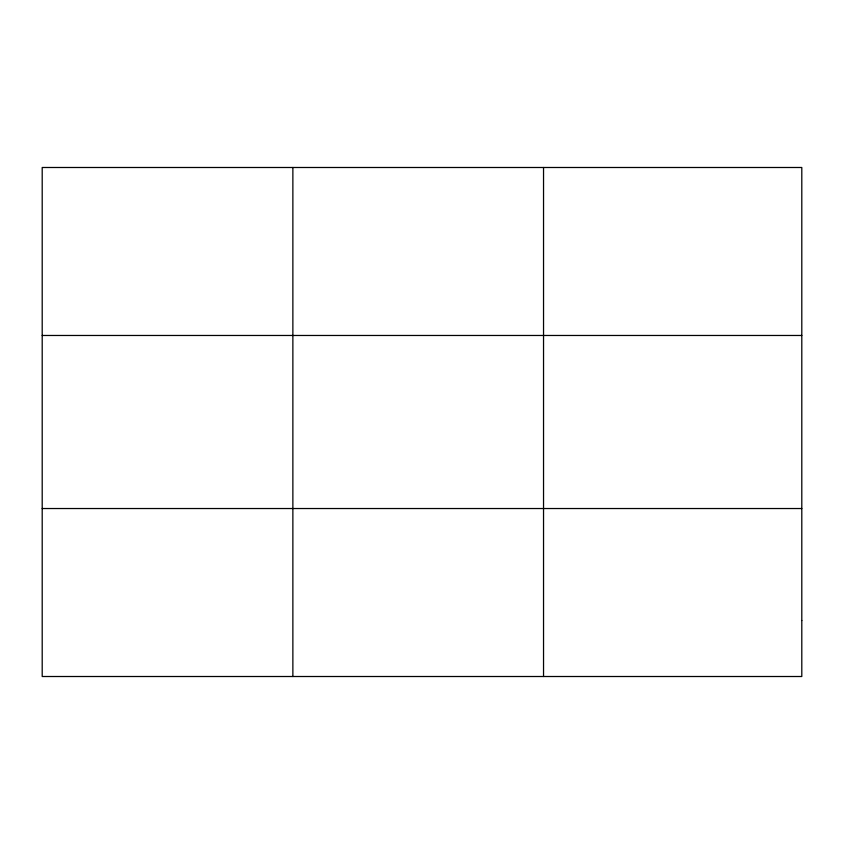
<?xml version="1.0" encoding="UTF-8"?>
<svg xmlns="http://www.w3.org/2000/svg" width="844" height="844" viewBox="0 0 844 844"><rect width="100%" height="100%" fill="white"/><g stroke="black" fill="none" stroke-linecap="round" stroke-linejoin="round"><path stroke-width="1.27" d="M292.868 167.492L292.868 676.508M543.536 167.492L543.536 676.508M42.2 335.469L801.8 335.469M42.2 508.531L801.8 508.531M801.8 620.509L801.8 676.508L42.2 676.508L42.2 167.492L801.8 167.492L801.8 620.509"/></g></svg>
